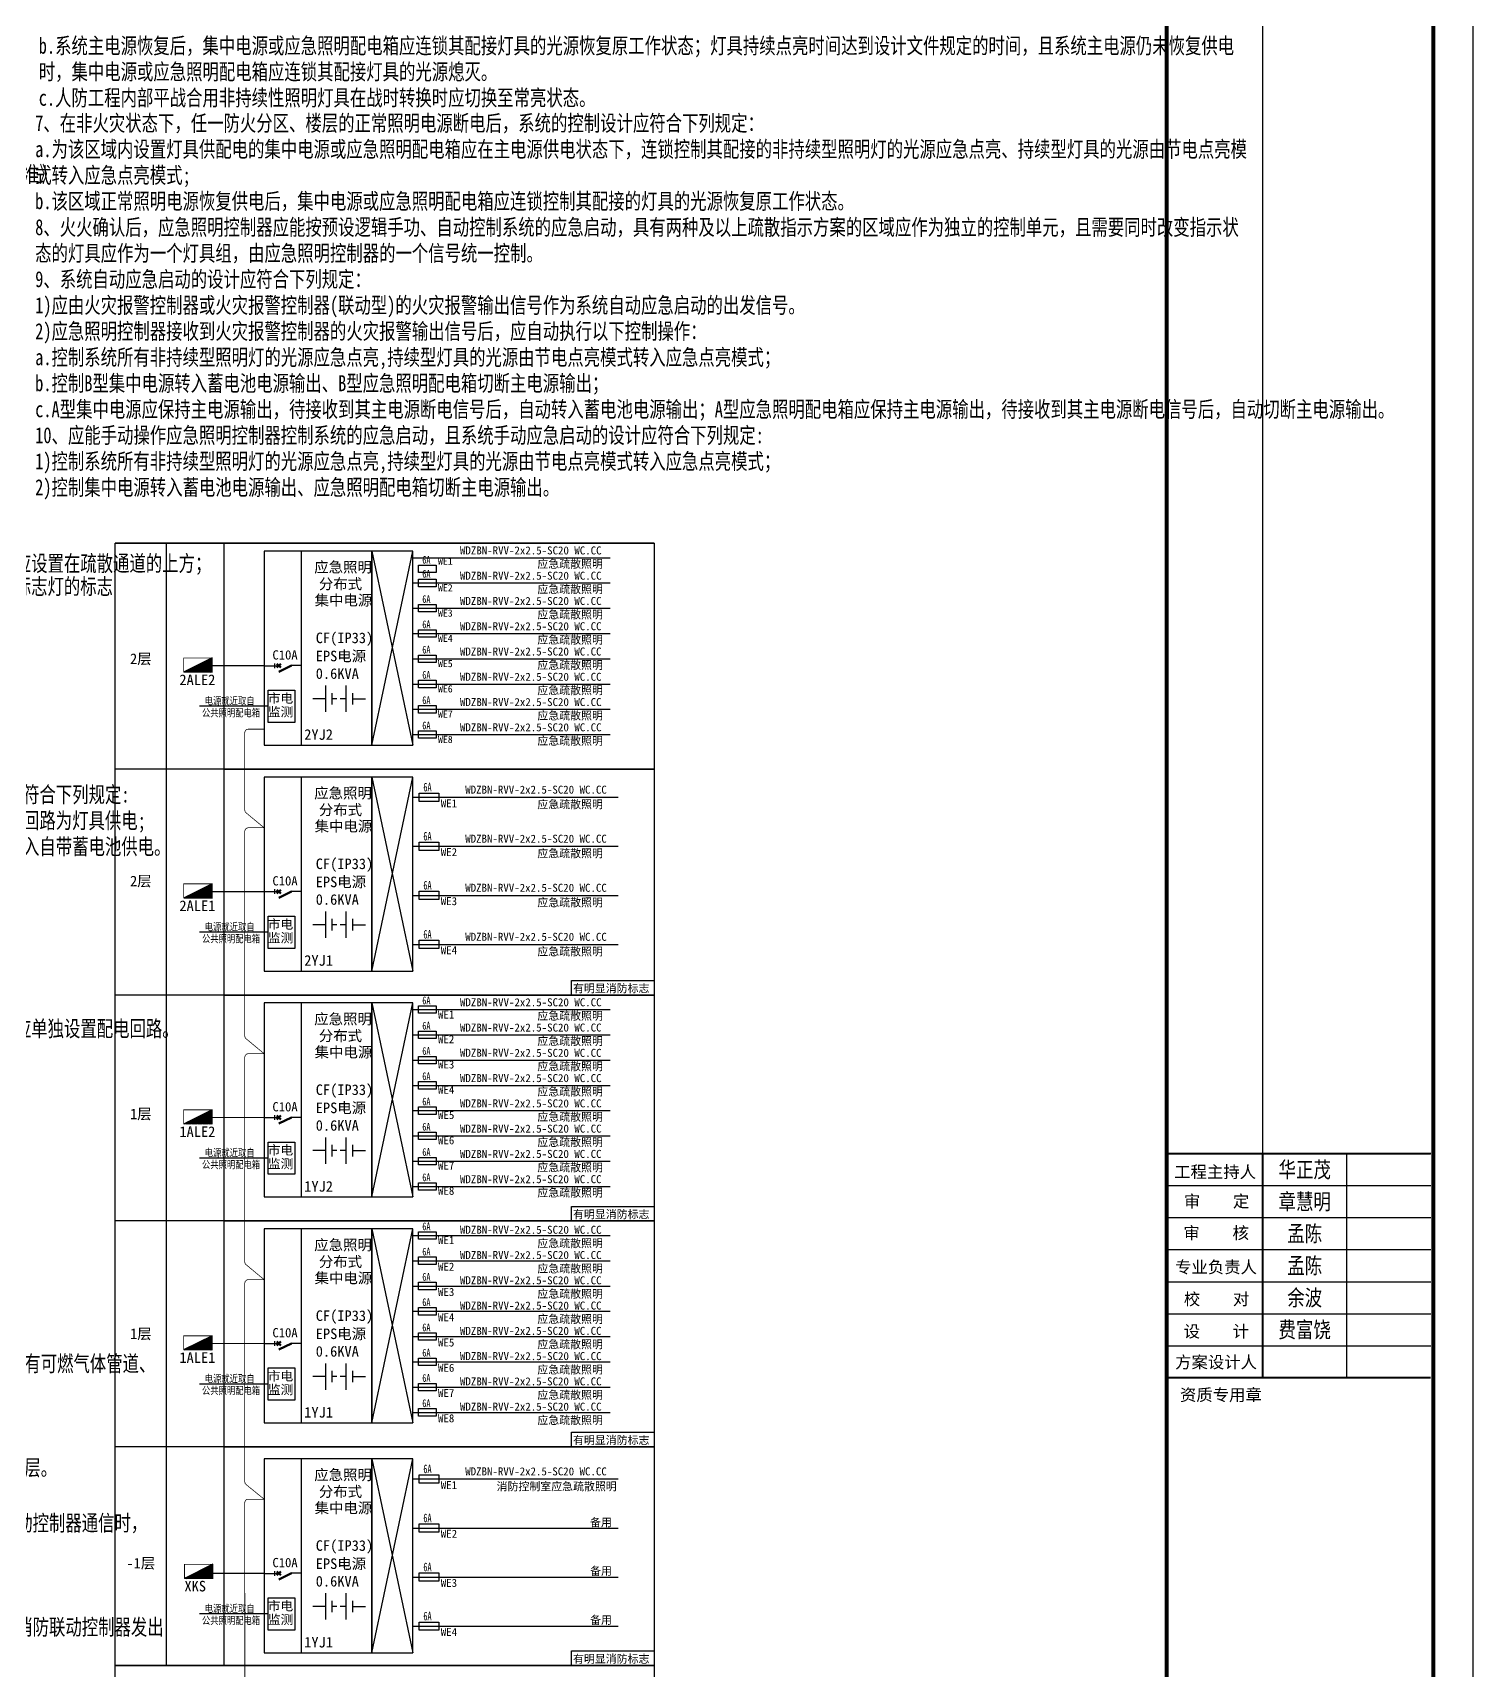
# Model space of a CAD drawing. Header units: millimetres. Extents: x -633009578 to 5705885, y -633235091 to 2571734.
# Drawn here: x 2508360 to 2544355, y 2010760 to 2051684 of the extents above; entities that cross this region are included whole.
import ezdxf
from ezdxf.enums import TextEntityAlignment as Align

# ---------------------------------------------------------------- set-up
doc = ezdxf.new("R2010")
doc.units = ezdxf.units.MM
doc.header["$LTSCALE"] = 1000
doc.header["$MEASUREMENT"] = 0
doc.linetypes.add('ACAD_ISO02W100', pattern=[15, 12, -3])
doc.layers.get('0').update_dxf_attribs({"color": 9})
for name, color, linetype in [('TEL_TEXT', 7, 'Continuous'), ('电-强电平面-标注', 3, 'Continuous'), ('电-标注文字', 6, 'Continuous'), ('设备-箱柜', 3, 'Continuous'), ('院图签、封面151013$0$PUB_TITLE', 153, 'Continuous'), ('院图签、封面151013$0$图签文字', 4, 'Continuous')]:
    doc.layers.add(name, color=color, linetype=linetype)
doc.styles.add('-宋体', font='simhei.ttf', dxfattribs={"width": 0.8})
doc.styles.add('_TCH_DIM', font='simhei.ttf', dxfattribs={"width": 0.8, "bigfont": 'hztxt.shx'})
doc.styles.add('ELEC-DIM', font='simhei.ttf')
doc.styles.add('IDQSTYLE', font='simhei.ttf', dxfattribs={"width": 0.707, "bigfont": 'hztxt.shx'})
doc.styles.add('SIM-DX', font='simhei.ttf', dxfattribs={"width": 0.707, "bigfont": 'HZTXT'})
doc.styles.get("Standard").update_dxf_attribs({"font": 'simhei.ttf', "bigfont": 'hztxt.shx'})
doc.styles.add('宋体', font='simhei.ttf')
doc.styles.add('院图签、封面151013$0$-宋体', font='simhei.ttf', dxfattribs={"width": 0.8})

# ---------------------------------------------------------------- blocks, each defined once
blk = doc.blocks.new('*X123')
at = {"color": 0, "linetype": 'Continuous'}
for p, q in [((234.72, 320), (237.18, 322.46)), ((235.15, 320), (238.03, 322.88)), ((235.57, 320), (238.88, 323.3)), ((235.99, 320), (239.72, 323.73)), ((236.42, 320), (240.57, 324.15)), ((236.84, 320), (241.42, 324.58)), ((237.27, 320), (242.27, 325)), ((237.69, 320), (242.27, 324.57)), ((238.12, 320), (242.27, 324.15)), ((238.54, 320), (242.27, 323.72)), ((238.96, 320), (242.27, 323.3)), ((239.39, 320), (242.27, 322.88)), ((239.81, 320), (242.27, 322.45)), ((232.6, 320), (232.94, 320.33)), ((233.02, 320), (233.78, 320.76)), ((233.45, 320), (234.63, 321.18)), ((233.87, 320), (235.48, 321.61)), ((234.3, 320), (236.33, 322.03)), ((240.24, 320), (242.27, 322.03)), ((240.66, 320), (242.27, 321.6)), ((241.09, 320), (242.27, 321.18)), ((241.51, 320), (242.27, 320.75)), ((241.93, 320), (242.27, 320.33))]:
    blk.add_line(p, q, dxfattribs=at)
blk = doc.blocks.new('HC000431')
at = {"color": 0, "linetype": 'Continuous'}
blk.add_line((5, 2.5), (-5, -2.5), dxfattribs=at)
at = {"color": 0, "linetype": 'Continuous', "const_width": 0.3}
for points in [[(5, 2.5), (-5, 2.5), (-5, -2.5)], [(-5, -2.5), (5, -2.5), (5, 2.5)]]:
    blk.add_lwpolyline(points, dxfattribs=at)
at = {"color": 0, "linetype": 'Continuous'}
blk.add_blockref('*X123', (-237.27, -322.5), dxfattribs=at)
at = {"color": 0, "style": 'IDQSTYLE', "width": 0.7}
blk.add_attdef('PSFHATT', (7, -2.5), '', height=2.5, dxfattribs=at)
blk = doc.blocks.new('$element$00000144')
for points in [[(0, -0.25), (0, 0)], [(0, -0.75), (0, -1)]]:
    blk.add_lwpolyline(points)
at = {"linetype": 'Continuous'}
for points in [[(-0.109, -0.25), (0.109, -0.25)], [(0.25, -0.366), (-0.25, -0.366)], [(0, -0.366), (0, -0.481)], [(0, -0.542), (0, -0.637)], [(0.25, -0.75), (-0.25, -0.75)], [(-0.109, -0.637), (0.109, -0.637)]]:
    blk.add_lwpolyline(points, dxfattribs=at)
at = {"flags": 9}
blk.add_attdef('S', (0, 0), '', height=0.00000667, dxfattribs=at)
blk = doc.blocks.new('G$C9032E64F')
at = {"color": 7}
blk.add_lwpolyline([(0, 806), (0, 0), (-665, 0), (-665, 806)], close=True, dxfattribs=at)
blk.add_lwpolyline([(-665, 403), (-2375, 403)], dxfattribs=at)
at = {"color": 7, "linetype": 'ByBlock', "style": '宋体', "width": 0.8}
for s, p in [('电源就近取自', (-2248, 445, 1784)), ('公共照明配电箱', (-2317, 147, 1784))]:
    blk.add_text(s, height=185.2, dxfattribs=at).set_placement(p)
at = {"color": 7, "linetype": 'Continuous', "style": '宋体'}
for s, p in [('监测', (-669, 148)), ('市电', (-670, 489))]:
    blk.add_text(s, height=231.5, dxfattribs=at).set_placement(p)
blk = doc.blocks.new('G$CD11A5011')
at = {"color": 3, "linetype": 'Continuous'}
blk.add_lwpolyline([(0, 0), (-2067, 0), (-2067, 364), (0, 364)], close=True, dxfattribs=at)
at = {"color": 3, "linetype": 'Continuous', "style": '-宋体'}
blk.add_text('有明显消防标志', height=200, dxfattribs=at).set_placement((-2028, 66))
blk = doc.blocks.new('A$C25044C24')
at = {"color": 7}
blk.add_lwpolyline([(0, 118), (556, 118), (556, -118), (0, -118)], close=True, dxfattribs=at)
at = {"layer": 'TEL_TEXT', "color": 7, "linetype": 'ByBlock', "style": '_TCH_DIM', "width": 0.705882}
blk.add_text('6A', height=244.8, dxfattribs=at).set_placement((119, 166, 2918))
blk = doc.blocks.new('建筑图框_A0')
for p, q in [((118900, 0), (118900, 84100)), ((117900, 1000), (117900, 83100))]:
    blk.add_line(p, q)
at = {"layer": '院图签、封面151013$0$PUB_TITLE'}
for p, q in [((113638, 37001), (113638, 72899)), ((117838, 37100), (111238, 37100)), ((117838, 37100), (111238, 37100)), ((111238, 37100), (117838, 37100)), ((111238, 37100), (117838, 37100)), ((111238, 37100), (117838, 37100)), ((117838, 37100), (111238, 37100)), ((111238, 37100), (117838, 37100)), ((111238, 37100), (117838, 37100)), ((117838, 37100), (111238, 37100)), ((115738, 31501), (115738, 37100)), ((111238, 36300), (117838, 36300)), ((111238, 35500), (117838, 35500)), ((111238, 34700), (117838, 34700)), ((111238, 33900), (117838, 33900)), ((111238, 33100), (117838, 33100)), ((111238, 32300), (117838, 32300))]:
    blk.add_line(p, q, dxfattribs=at)
blk.add_lwpolyline([(0, 0), (118900, 0), (118900, 84100), (0, 84100)], close=True, dxfattribs=at)
at = {"layer": '院图签、封面151013$0$PUB_TITLE', "const_width": 100}
blk.add_lwpolyline([(2500, 1000), (117900, 1000), (117900, 83100), (2500, 83100)], close=True, dxfattribs=at)
at = {"layer": '院图签、封面151013$0$PUB_TITLE'}
for points, const_width in [([(111238, 1000), (111238, 83100)], 100), ([(111238, 37100), (117838, 37100)], 50), ([(111238, 37100), (117838, 37100)], 48), ([(111238, 37100), (117838, 37100)], 48), ([(111238, 37100), (117838, 37100)], 48), ([(111238, 37100), (117838, 37100)], 48), ([(111238, 37100), (117838, 37100)], 48), ([(111238, 37100), (117838, 37100)], 48), ([(111238, 37100), (117838, 37100)], 48), ([(111238, 37100), (117838, 37100)], 48), ([(117838, 37100), (111238, 37100)], 35.3), ([(117838, 37100), (111238, 37100)], 35.3), ([(113638, 31501), (113638, 37100)], 48), ([(111238, 31500), (117838, 31500)], 48)]:
    blk.add_lwpolyline(points, dxfattribs=dict(at, const_width=const_width))
at = {"layer": '院图签、封面151013$0$PUB_TITLE', "style": '院图签、封面151013$0$-宋体'}
for s, p in [('工程主持人', (111427, 36494)), ('审    定', (111669, 35760)), ('审    核', (111659, 34969)), ('专业负责人', (111449, 34114)), ('校    对', (111668, 33315)), ('设    计', (111664, 32508)), ('方案设计人', (111450, 31738)), ('资质专用章', (111570, 30921))]:
    blk.add_text(s, height=300, dxfattribs=at).set_placement(p)
at = {"layer": '院图签、封面151013$0$图签文字', "color": 6, "style": '院图签、封面151013$0$-宋体'}
for tag, height, width, p in [('工程主持人', 400, 0.8, (114688, 36700)), ('审定', 400, 0.8, (114688, 35900)), ('审核', 400, 0.8, (114688, 35100)), ('专业负责人', 400, 0.8, (114688, 34300)), ('校对', 400, 0.8, (114688, 33500)), ('设计', 400, 0.8, (114688, 32700)), ('方案设计人', 400, 0.8, (114688, 31900)), ('工程编号', 300, 0.7, (115738, 8700)), ('版次', 300, 0.7, (113538, 3006)), ('日期', 300, 0.7, (116838, 3000)), ('图号', 200, 0.7, (117338, 2400)), ('比例', 300, 0.7, (113538, 2200)), ('图号_X施', 300, 0.7, (116338, 2200)), ('图号_总数', 200, 0.7, (117338, 2000))]:
    blk.add_attdef(tag, text='', height=height, dxfattribs=dict(at, width=width)).set_placement(p, align=Align.MIDDLE_CENTER)
at = {"layer": '院图签、封面151013$0$图签文字', "color": 6, "style": '院图签、封面151013$0$-宋体', "width": 0.7}
for tag, p in [('建设单位_001', (115736, 7446)), ('工程名称_001', (115734, 6045)), ('图名_001', (114543, 4060))]:
    blk.add_attdef(tag, p, '', height=300, dxfattribs=at)

msp = doc.modelspace()

# ---------------------------------------------------------------- linework, layer by layer
at = {"color": 3, "linetype": 'Continuous'}
for p, q in [((2516836.4, 2038729.8), (2514141.8, 2038729.8)), ((2514141.8, 2038729.8), (2514141.8, 2033880.4)), ((2516836.4, 2033880.4), (2516836.4, 2038729.8)), ((2514141.8, 2033880.4), (2516836.4, 2033880.4)), ((2516836.4, 2033083.4), (2514141.8, 2033083.4)), ((2514141.8, 2033083.4), (2514141.8, 2028234)), ((2516836.4, 2028234), (2516836.4, 2033083.4)), ((2514141.8, 2028234), (2516836.4, 2028234)), ((2516836.4, 2027437), (2514141.8, 2027437)), ((2514141.8, 2027437), (2514141.8, 2022587.6)), ((2516836.4, 2022587.6), (2516836.4, 2027437)), ((2514141.8, 2022587.6), (2516836.4, 2022587.6)), ((2516836.4, 2021790.6), (2514141.8, 2021790.6)), ((2514141.8, 2021790.6), (2514141.8, 2016941.2)), ((2516836.4, 2016941.2), (2516836.4, 2021790.6)), ((2514141.8, 2016941.2), (2516836.4, 2016941.2)), ((2516836.4, 2016045.3), (2514141.8, 2016045.3)), ((2514141.8, 2016045.3), (2514141.8, 2011195.9)), ((2516836.4, 2011195.9), (2516836.4, 2016045.3)), ((2514141.8, 2011195.9), (2516836.4, 2011195.9))]:
    msp.add_line(p, q, dxfattribs=at)
at = {"color": 7}
for p, q in [((2514141.8, 2035866), (2514514.6, 2035866)), ((2514399.9, 2035924.5), (2514399.9, 2035806.8)), ((2515074.3, 2035869), (2514825.7, 2035869)), ((2514399.9, 2030278.1), (2514399.9, 2030160.4)), ((2514141.8, 2030219.6), (2514514.6, 2030219.6)), ((2515074.3, 2030222.6), (2514825.7, 2030222.6)), ((2514141.8, 2024573.2), (2514514.6, 2024573.2)), ((2514399.9, 2024631.7), (2514399.9, 2024514)), ((2515074.3, 2024576.2), (2514825.7, 2024576.2)), ((2514141.8, 2018926.8), (2514514.6, 2018926.8)), ((2514399.9, 2018985.3), (2514399.9, 2018867.6)), ((2515074.3, 2018929.8), (2514825.7, 2018929.8)), ((2514141.8, 2013181.6), (2514514.6, 2013181.6)), ((2514399.9, 2013240.1), (2514399.9, 2013122.3)), ((2515074.3, 2013184.5), (2514825.7, 2013184.5))]:
    msp.add_line(p, q, dxfattribs=at)
at = {"color": 7, "linetype": 'ACAD_ISO02W100', "lineweight": 50}
for p, q in [((2514557.4, 2035913.7), (2514462.8, 2035817.1)), ((2514462.8, 2035913.7), (2514557.4, 2035817.1)), ((2514825.7, 2035869), (2514511.9, 2035714.1)), ((2514557.4, 2030267.3), (2514462.8, 2030170.7)), ((2514462.8, 2030267.3), (2514557.4, 2030170.7)), ((2514825.7, 2030222.6), (2514511.9, 2030067.7)), ((2514557.4, 2024620.9), (2514462.8, 2024524.2)), ((2514462.8, 2024620.9), (2514557.4, 2024524.2)), ((2514825.7, 2024576.2), (2514511.9, 2024421.3)), ((2514557.4, 2018974.5), (2514462.8, 2018877.8)), ((2514462.8, 2018974.5), (2514557.4, 2018877.8)), ((2514825.7, 2018929.8), (2514511.9, 2018774.9)), ((2514557.4, 2013229.2), (2514462.8, 2013132.6)), ((2514462.8, 2013229.2), (2514557.4, 2013132.6)), ((2514825.7, 2013184.5), (2514511.9, 2013029.6))]:
    msp.add_line(p, q, dxfattribs=at)
for points in [[(2523887.7, 2010877.8), (2510422, 2010877.8), (2510422, 2038927.8), (2523887.7, 2038927.8)], [(2513144.4, 2038927.8), (2523887.7, 2038927.8), (2523887.7, 2033281.4), (2513144.4, 2033281.4)], [(2513144.4, 2033281.4), (2523887.7, 2033281.4), (2523887.7, 2027635), (2513144.4, 2027635)], [(2513144.4, 2027635), (2523887.7, 2027635), (2523887.7, 2021988.6), (2513144.4, 2021988.6)], [(2513144.4, 2027635), (2523887.7, 2027635), (2523887.7, 2027635), (2513144.4, 2027635)], [(2513144.4, 2021988.6), (2523887.7, 2021988.6), (2523887.7, 2016342.2), (2513144.4, 2016342.2)], [(2513144.4, 2016342.2), (2523887.7, 2016342.2), (2523887.7, 2010877.8), (2513144.4, 2010877.8)], [(2510422, 2010877.8), (2523887.7, 2010877.8), (2523887.7, 2007910.1), (2510422, 2007910.1)]]:
    msp.add_lwpolyline(points, close=True)
for points in [[(2523887.7, 2038927.8), (2510422, 2038927.8)], [(2511698, 2010877.8), (2511698, 2038927.8)], [(2523887.7, 2033281.4), (2510422, 2033281.4)], [(2523887.7, 2027635), (2510422, 2027635)], [(2523887.7, 2027635), (2510422, 2027635)], [(2523887.7, 2027635), (2510422, 2027635)], [(2523887.7, 2021988.6), (2510422, 2021988.6)], [(2523887.7, 2021988.6), (2510422, 2021988.6)], [(2523887.7, 2016342.2), (2510422, 2016342.2)]]:
    msp.add_lwpolyline(points)
at = {"color": 3, "linetype": 'Continuous'}
for points in [[(2516836.4, 2033880.4), (2517858.6, 2033880.4), (2517858.6, 2038729.8), (2516836.4, 2038729.8)], [(2516836.4, 2028234), (2517858.6, 2028234), (2517858.6, 2033083.4), (2516836.4, 2033083.4)], [(2516836.4, 2022587.6), (2517858.6, 2022587.6), (2517858.6, 2027437), (2516836.4, 2027437)], [(2516836.4, 2016941.2), (2517858.6, 2016941.2), (2517858.6, 2021790.6), (2516836.4, 2021790.6)], [(2516836.4, 2011195.9), (2517858.6, 2011195.9), (2517858.6, 2016045.3), (2516836.4, 2016045.3)]]:
    msp.add_lwpolyline(points, close=True, dxfattribs=at)
for points in [[(2516836.4, 2038729.8), (2517858.6, 2033880.4)], [(2516836.4, 2033880.4), (2517858.6, 2038729.8)], [(2517858.6, 2038565.4), (2522791.5, 2038565.4)], [(2517858.6, 2037933.9), (2522791.5, 2037933.9)], [(2517858.6, 2037302.3), (2522791.5, 2037302.3)], [(2517858.6, 2036670.8), (2522791.5, 2036670.8)], [(2517858.6, 2036039.2), (2522791.5, 2036039.2)], [(2517858.6, 2035407.7), (2522791.5, 2035407.7)], [(2517858.6, 2034776.2), (2522791.5, 2034776.2)], [(2517858.6, 2034144.6), (2522791.5, 2034144.6)], [(2514141.8, 2033880.4), (2516836.4, 2033880.4)], [(2516836.4, 2033083.4), (2517858.6, 2028234)], [(2516836.4, 2028234), (2517858.6, 2033083.4)], [(2517858.6, 2032577.8), (2522985.8, 2032577.8)], [(2517858.6, 2031351.9), (2522985.8, 2031351.9)], [(2517858.6, 2030125.9), (2522985.8, 2030125.9)], [(2517858.6, 2028899.9), (2522985.8, 2028899.9)], [(2514141.8, 2028234), (2516836.4, 2028234)], [(2516836.4, 2027437), (2517858.6, 2022587.6)], [(2516836.4, 2022587.6), (2517858.6, 2027437)], [(2517858.6, 2027272.6), (2522791.5, 2027272.6)], [(2517858.6, 2026641.1), (2522791.5, 2026641.1)], [(2517858.6, 2026009.5), (2522791.5, 2026009.5)], [(2517858.6, 2025378), (2522791.5, 2025378)], [(2517858.6, 2024746.4), (2522791.5, 2024746.4)], [(2517858.6, 2024114.9), (2522791.5, 2024114.9)], [(2517858.6, 2023483.4), (2522791.5, 2023483.4)], [(2514141.8, 2022587.6), (2516836.4, 2022587.6)], [(2517858.6, 2022851.8), (2522791.5, 2022851.8)], [(2516836.4, 2021790.6), (2517858.6, 2016941.2)], [(2516836.4, 2016941.2), (2517858.6, 2021790.6)], [(2517858.6, 2021626.2), (2522791.5, 2021626.2)], [(2517858.6, 2020994.6), (2522791.5, 2020994.6)], [(2517858.6, 2020363.1), (2522791.5, 2020363.1)], [(2517858.6, 2019731.6), (2522791.5, 2019731.6)], [(2517858.6, 2019100), (2522791.5, 2019100)], [(2517858.6, 2018468.5), (2522791.5, 2018468.5)], [(2517858.6, 2017837), (2522791.5, 2017837)], [(2517858.6, 2017205.4), (2522791.5, 2017205.4)], [(2514141.8, 2016941.2), (2516836.4, 2016941.2)], [(2516836.4, 2016045.3), (2517858.6, 2011195.9)], [(2516836.4, 2011195.9), (2517858.6, 2016045.3)], [(2517858.6, 2015539.8), (2522985.8, 2015539.8)], [(2517858.6, 2014313.8), (2522985.8, 2014313.8)], [(2517858.6, 2013087.8), (2522985.8, 2013087.8)], [(2517858.6, 2011861.8), (2522985.8, 2011861.8)], [(2514141.8, 2011195.9), (2516836.4, 2011195.9)]]:
    msp.add_lwpolyline(points, dxfattribs=at)
at = {"color": 3, "linetype": 'Continuous', "const_width": 30.8}
for points in [[(2514141.8, 2035866), (2512842, 2035866)], [(2514141.8, 2030219.6), (2512842, 2030219.6)], [(2514141.8, 2024573.2), (2512842, 2024573.2)], [(2514141.8, 2018926.8), (2512842, 2018926.8)], [(2514161.4, 2013181.6), (2512863.7, 2013181.6)]]:
    msp.add_lwpolyline(points, dxfattribs=at)
at = {"color": 6}
for points in [[(2514141.8, 2034279.6, 17.6, 17.6, 0), (2513746.1, 2034279.6, 17.6, 17.6, 0.4142136), (2513658.1, 2034191.6, 17.6, 17.6, 0), (2513658.1, 2032257.5, 17.6, 17.6, 0.2231073), (2513689.9, 2032189.7, 17.6, 17.6, 0), (2514141.8, 2031814.6, 17.6, 17.6, 0), (2513746.1, 2031814.6, 17.6, 17.6, 0.4142136), (2513658.1, 2031726.6, 17.6, 17.6, 0), (2513658.1, 2027155.1, 0, 0, 0)], [(2513658.1, 2031350.5, 17.6, 17.6, 0), (2513658.1, 2026611.1, 17.6, 17.6, 0.2231073), (2513689.9, 2026543.3, 17.6, 17.6, 0), (2514141.8, 2026168.2, 17.6, 17.6, 0), (2513746.1, 2026168.2, 17.6, 17.6, 0.4142136), (2513658.1, 2026080.2, 17.6, 17.6, 0), (2513658.1, 2020964.7, 17.6, 17.6, 0.2231073), (2513689.9, 2020896.9, 17.6, 17.6, 0), (2514141.8, 2020521.8, 17.6, 17.6, 0), (2513746.1, 2020521.8, 17.6, 17.6, 0.4142136), (2513658.1, 2020433.8, 17.6, 17.6, 0), (2513658.1, 2015469.4, 17.6, 17.6, 0.2231073), (2513689.9, 2015401.7, 17.6, 17.6, 0), (2514141.8, 2015035.1, 17.6, 17.6, 0), (2513746.1, 2015035.1, 17.6, 17.6, 0.4142136), (2513658.1, 2014947.1, 17.6, 19.8, 0), (2513658.1, 2010054.8, 19.8, 0, 0)]]:
    msp.add_lwpolyline(points, format="xyseb", dxfattribs=at)
at = {"layer": '电-强电平面-标注'}
for p, q in [((2515074.3, 2033880.4), (2515074.3, 2038729.8)), ((2515074.3, 2028234), (2515074.3, 2033083.4)), ((2515074.3, 2022587.6), (2515074.3, 2027437)), ((2515074.3, 2016941.2), (2515074.3, 2021790.6)), ((2515074.3, 2011195.9), (2515074.3, 2016045.3))]:
    msp.add_line(p, q, dxfattribs=at)

# ---------------------------------------------------------------- block references
at = {"color": 3, "linetype": 'Continuous'}
for name, p, xscale, yscale, zscale in [('A$C25044C24', (2517999.1, 2038284.5), 0.7920000000000001, 0.7920000000000001, 0.7920000000000001), ('A$C25044C24', (2517999.1, 2037933.9), 0.7920000000000001, 0.7920000000000001, 0.7920000000000001), ('A$C25044C24', (2517999.1, 2037302.3), 0.7920000000000001, 0.7920000000000001, 0.7920000000000001), ('A$C25044C24', (2517999.1, 2036670.8), 0.7920000000000001, 0.7920000000000001, 0.7920000000000001), ('HC000431', (2512485.6, 2035881), 71.14800000000001, 71.14800000000001, 71.14800000000001), ('A$C25044C24', (2517999.1, 2036039.2), 0.7920000000000001, 0.7920000000000001, 0.7920000000000001), ('A$C25044C24', (2517999.1, 2035407.7), 0.7920000000000001, 0.7920000000000001, 0.7920000000000001), ('A$C25044C24', (2517999.1, 2034776.2), 0.7920000000000001, 0.7920000000000001, 0.7920000000000001), ('A$C25044C24', (2517999.1, 2034144.6), 0.7920000000000001, 0.7920000000000001, 0.7920000000000001), ('A$C25044C24', (2518014.7, 2032577.8), 0.8800000000000001, 0.8800000000000001, 0.8800000000000001), ('A$C25044C24', (2518014.7, 2031351.9), 0.8800000000000001, 0.8800000000000001, 0.8800000000000001), ('HC000431', (2512485.6, 2030234.6), 71.14800000000001, 71.14800000000001, 71.14800000000001), ('A$C25044C24', (2518014.7, 2030125.9), 0.8800000000000001, 0.8800000000000001, 0.8800000000000001), ('A$C25044C24', (2518014.7, 2028899.9), 0.8800000000000001, 0.8800000000000001, 0.8800000000000001), ('A$C25044C24', (2517999.1, 2027272.6), 0.7920000000000001, 0.7920000000000001, 0.7920000000000001), ('A$C25044C24', (2517999.1, 2026641.1), 0.7920000000000001, 0.7920000000000001, 0.7920000000000001), ('A$C25044C24', (2517999.1, 2026009.5), 0.7920000000000001, 0.7920000000000001, 0.7920000000000001), ('A$C25044C24', (2517999.1, 2025378), 0.7920000000000001, 0.7920000000000001, 0.7920000000000001), ('A$C25044C24', (2517999.1, 2024746.4), 0.7920000000000001, 0.7920000000000001, 0.7920000000000001), ('HC000431', (2512485.6, 2024588.2), 71.14800000000001, 71.14800000000001, 71.14800000000001), ('A$C25044C24', (2517999.1, 2024114.9), 0.7920000000000001, 0.7920000000000001, 0.7920000000000001), ('A$C25044C24', (2517999.1, 2023483.4), 0.7920000000000001, 0.7920000000000001, 0.7920000000000001), ('A$C25044C24', (2517999.1, 2022851.8), 0.7920000000000001, 0.7920000000000001, 0.7920000000000001), ('A$C25044C24', (2517999.1, 2021626.2), 0.7920000000000001, 0.7920000000000001, 0.7920000000000001), ('A$C25044C24', (2517999.1, 2020994.6), 0.7920000000000001, 0.7920000000000001, 0.7920000000000001), ('A$C25044C24', (2517999.1, 2020363.1), 0.7920000000000001, 0.7920000000000001, 0.7920000000000001), ('A$C25044C24', (2517999.1, 2019731.6), 0.7920000000000001, 0.7920000000000001, 0.7920000000000001), ('A$C25044C24', (2517999.1, 2019100), 0.7920000000000001, 0.7920000000000001, 0.7920000000000001), ('HC000431', (2512485.6, 2018941.8), 71.14800000000001, 71.14800000000001, 71.14800000000001), ('A$C25044C24', (2517999.1, 2018468.5), 0.7920000000000001, 0.7920000000000001, 0.7920000000000001), ('A$C25044C24', (2517999.1, 2017837), 0.7920000000000001, 0.7920000000000001, 0.7920000000000001), ('A$C25044C24', (2517999.1, 2017205.4), 0.7920000000000001, 0.7920000000000001, 0.7920000000000001), ('A$C25044C24', (2518014.7, 2015539.8), 0.8800000000000001, 0.8800000000000001, 0.8800000000000001), ('A$C25044C24', (2518014.7, 2014313.8), 0.8800000000000001, 0.8800000000000001, 0.8800000000000001), ('HC000431', (2512505.2, 2013230), 71.14800000000001, 71.14800000000001, 71.14800000000001), ('A$C25044C24', (2518014.7, 2013087.8), 0.8800000000000001, 0.8800000000000001, 0.8800000000000001), ('A$C25044C24', (2518014.7, 2011861.8), 0.8800000000000001, 0.8800000000000001, 0.8800000000000001)]:
    msp.add_blockref(name, p, dxfattribs=dict(at, xscale=xscale, yscale=yscale, zscale=zscale))
for p in [(2514905.1, 2034448.5), (2514905.1, 2028802.1), (2514905.1, 2023155.7), (2514905.1, 2017509.3), (2514905.1, 2011764)]:
    msp.add_blockref('G$C9032E64F', p)
at = {"color": 3, "linetype": 'Continuous', "xscale": 1320, "yscale": 1320, "zscale": 1320, "rotation": 270}
for p in [(2516677, 2035038.9), (2516677, 2029392.5), (2516677, 2023746), (2516677, 2018099.6), (2516677, 2012354.4)]:
    msp.add_blockref('$element$00000144', p, dxfattribs=at)
at = {"color": 3, "linetype": 'Continuous'}
for p in [(2523887.7, 2027635), (2523887.7, 2021988.6), (2523887.7, 2016342.2), (2523887.7, 2010877.8)]:
    msp.add_blockref('G$CD11A5011', p, dxfattribs=at)
at = {"layer": '设备-箱柜'}
ref = msp.add_blockref('建筑图框_A0', (2425455.3, 1986571.4), dxfattribs=at)
ref.add_attrib('工程主持人', '华正茂', dxfattribs={"layer": '院图签、封面151013$0$图签文字', "color": 6, "height": 400, "style": '院图签、封面151013$0$-宋体', "width": 0.8}).set_placement((2540143.4, 2023271), align=Align.MIDDLE_CENTER)
ref.add_attrib('审定', '章慧明', dxfattribs={"layer": '院图签、封面151013$0$图签文字', "color": 6, "height": 400, "style": '院图签、封面151013$0$-宋体', "width": 0.8}).set_placement((2540143.4, 2022471), align=Align.MIDDLE_CENTER)
ref.add_attrib('审核', '孟陈', dxfattribs={"layer": '院图签、封面151013$0$图签文字', "color": 6, "height": 400, "style": '院图签、封面151013$0$-宋体', "width": 0.8}).set_placement((2540143.4, 2021671), align=Align.MIDDLE_CENTER)
ref.add_attrib('专业负责人', '孟陈', dxfattribs={"layer": '院图签、封面151013$0$图签文字', "color": 6, "height": 400, "style": '院图签、封面151013$0$-宋体', "width": 0.8}).set_placement((2540143.4, 2020871), align=Align.MIDDLE_CENTER)
ref.add_attrib('校对', '余波', dxfattribs={"layer": '院图签、封面151013$0$图签文字', "color": 6, "height": 400, "style": '院图签、封面151013$0$-宋体', "width": 0.8}).set_placement((2540143.4, 2020071), align=Align.MIDDLE_CENTER)
ref.add_attrib('设计', '费富饶', dxfattribs={"layer": '院图签、封面151013$0$图签文字', "color": 6, "height": 400, "style": '院图签、封面151013$0$-宋体', "width": 0.8}).set_placement((2540143.4, 2019271), align=Align.MIDDLE_CENTER)

# ---------------------------------------------------------------- texts
at = {"color": 3, "linetype": 'Continuous', "style": '-宋体'}
for s, height, p in [('应急照明', 264, (2515393.4, 2038197.3)), ('WE1', 180, (2518485.7, 2038388.8)), ('WDZBN-RVV-2x2.5-SC20 WC.CC', 200, (2519035.7, 2038646.5)), ('应急疏散照明', 200, (2520969.5, 2038308.5)), ('分布式', 264, (2515509.3, 2037778)), ('WDZBN-RVV-2x2.5-SC20 WC.CC', 200, (2519035.7, 2038015)), ('集中电源', 264, (2515403.5, 2037370)), ('WE2', 180, (2518485.7, 2037723.9)), ('应急疏散照明', 200, (2520969.5, 2037676.9)), ('WE3', 180, (2518485.7, 2037092.4)), ('WDZBN-RVV-2x2.5-SC20 WC.CC', 200, (2519035.7, 2037383.4)), ('应急疏散照明', 200, (2520969.5, 2037045.4)), ('WDZBN-RVV-2x2.5-SC20 WC.CC', 200, (2519035.7, 2036751.9)), ('CF(IP33)', 264, (2515430.9, 2036429.3)), ('WE4', 180, (2518485.7, 2036460.8)), ('应急疏散照明', 200, (2520969.5, 2036413.8)), ('EPS电源', 264, (2515430.9, 2035976.2)), ('WE5', 180, (2518485.7, 2035829.3)), ('WDZBN-RVV-2x2.5-SC20 WC.CC', 200, (2519035.7, 2036120.4)), ('应急疏散照明', 200, (2520969.5, 2035782.3)), ('2ALE2', 264, (2512024.1, 2035381.3)), ('0.6KVA', 264, (2515430.9, 2035537.2)), ('WDZBN-RVV-2x2.5-SC20 WC.CC', 200, (2519035.7, 2035488.8)), ('WE6', 180, (2518485.7, 2035197.8)), ('应急疏散照明', 200, (2520969.5, 2035150.8)), ('WDZBN-RVV-2x2.5-SC20 WC.CC', 200, (2519035.7, 2034857.3)), ('WE7', 180, (2518485.7, 2034566.2)), ('WDZBN-RVV-2x2.5-SC20 WC.CC', 200, (2519035.7, 2034225.7)), ('应急疏散照明', 200, (2520969.5, 2034519.2)), ('2YJ2', 264, (2515143.3, 2034013.9)), ('WE8', 180, (2518485.7, 2033934.7)), ('应急疏散照明', 200, (2520969.5, 2033887.7)), ('应急照明', 264, (2515393.4, 2032550.9)), ('WDZBN-RVV-2x2.5-SC20 WC.CC', 200, (2519166.5, 2032668)), ('分布式', 264, (2515509.3, 2032131.6)), ('WE1', 200, (2518555.3, 2032325.6)), ('应急疏散照明', 200, (2520969.5, 2032301.2)), ('集中电源', 264, (2515403.5, 2031723.6)), ('WDZBN-RVV-2x2.5-SC20 WC.CC', 200, (2519166.5, 2031442)), ('WE2', 200, (2518555.3, 2031107.5)), ('应急疏散照明', 200, (2520969.5, 2031075.2)), ('CF(IP33)', 264, (2515430.9, 2030782.9)), ('EPS电源', 264, (2515430.9, 2030329.8)), ('WDZBN-RVV-2x2.5-SC20 WC.CC', 200, (2519166.5, 2030216)), ('2ALE1', 264, (2512024.1, 2029734.9)), ('0.6KVA', 264, (2515430.9, 2029890.8)), ('WE3', 200, (2518555.3, 2029881.5)), ('应急疏散照明', 200, (2520969.5, 2029849.2)), ('WDZBN-RVV-2x2.5-SC20 WC.CC', 200, (2519166.5, 2028990)), ('2YJ1', 264, (2515143.3, 2028367.5)), ('WE4', 200, (2518555.3, 2028655.5)), ('应急疏散照明', 200, (2520969.5, 2028623.2)), ('WDZBN-RVV-2x2.5-SC20 WC.CC', 200, (2519035.7, 2027353.7)), ('应急照明', 264, (2515393.4, 2026904.5)), ('WE1', 200, (2518485.7, 2027046.5)), ('应急疏散照明', 200, (2520969.5, 2027015.7)), ('分布式', 264, (2515509.3, 2026485.2)), ('WE2', 200, (2518485.7, 2026431.1)), ('WDZBN-RVV-2x2.5-SC20 WC.CC', 200, (2519035.7, 2026722.2)), ('应急疏散照明', 200, (2520969.5, 2026384.1)), ('集中电源', 264, (2515403.5, 2026077.2)), ('WDZBN-RVV-2x2.5-SC20 WC.CC', 200, (2519035.7, 2026090.6)), ('WE3', 200, (2518485.7, 2025799.6)), ('应急疏散照明', 200, (2520969.5, 2025752.6)), ('CF(IP33)', 264, (2515430.9, 2025136.5)), ('WE4', 200, (2518485.7, 2025168)), ('WDZBN-RVV-2x2.5-SC20 WC.CC', 200, (2519035.7, 2025459.1)), ('应急疏散照明', 200, (2520969.5, 2025121)), ('EPS电源', 264, (2515430.9, 2024683.4)), ('WDZBN-RVV-2x2.5-SC20 WC.CC', 200, (2519035.7, 2024827.5)), ('WE5', 200, (2518485.7, 2024536.5)), ('应急疏散照明', 200, (2520969.5, 2024489.5)), ('1ALE2', 264, (2512024.1, 2024088.5)), ('0.6KVA', 264, (2515430.9, 2024244.4)), ('WDZBN-RVV-2x2.5-SC20 WC.CC', 200, (2519035.7, 2024196)), ('WE6', 200, (2518485.7, 2023904.9)), ('WDZBN-RVV-2x2.5-SC20 WC.CC', 200, (2519035.7, 2023564.5)), ('应急疏散照明', 200, (2520969.5, 2023858)), ('WE7', 200, (2518485.7, 2023273.4)), ('应急疏散照明', 200, (2520969.5, 2023226.4)), ('1YJ2', 264, (2515143.3, 2022721.1)), ('WDZBN-RVV-2x2.5-SC20 WC.CC', 200, (2519035.7, 2022932.9)), ('WE8', 200, (2518485.7, 2022641.9)), ('应急疏散照明', 200, (2520969.5, 2022594.9)), ('WDZBN-RVV-2x2.5-SC20 WC.CC', 200, (2519035.7, 2021668.8)), ('应急照明', 264, (2515393.4, 2021258.1)), ('WE1', 200, (2518485.7, 2021411.1)), ('应急疏散照明', 200, (2520969.5, 2021330.8)), ('分布式', 264, (2515509.3, 2020838.8)), ('WE2', 200, (2518485.7, 2020746.2)), ('WDZBN-RVV-2x2.5-SC20 WC.CC', 200, (2519035.7, 2021037.3)), ('应急疏散照明', 200, (2520969.5, 2020699.2)), ('集中电源', 264, (2515403.5, 2020430.8)), ('WDZBN-RVV-2x2.5-SC20 WC.CC', 200, (2519035.7, 2020405.7)), ('WE3', 200, (2518485.7, 2020114.7)), ('应急疏散照明', 200, (2520969.5, 2020067.7)), ('CF(IP33)', 264, (2515430.9, 2019490.1)), ('WE4', 200, (2518485.7, 2019483.1)), ('WDZBN-RVV-2x2.5-SC20 WC.CC', 200, (2519035.7, 2019774.2)), ('应急疏散照明', 200, (2520969.5, 2019436.1)), ('EPS电源', 264, (2515430.9, 2019037)), ('WDZBN-RVV-2x2.5-SC20 WC.CC', 200, (2519035.7, 2019142.6)), ('0.6KVA', 264, (2515430.9, 2018598)), ('WE5', 200, (2518485.7, 2018851.6)), ('应急疏散照明', 200, (2520969.5, 2018804.6)), ('1ALE1', 264, (2512024.1, 2018442.1)), ('WE6', 200, (2518485.7, 2018220)), ('WDZBN-RVV-2x2.5-SC20 WC.CC', 200, (2519035.7, 2018511.1)), ('应急疏散照明', 200, (2520969.5, 2018173.1)), ('WDZBN-RVV-2x2.5-SC20 WC.CC', 200, (2519035.7, 2017879.6)), ('WE7', 200, (2518485.7, 2017588.5)), ('应急疏散照明', 200, (2520969.5, 2017541.5)), ('1YJ1', 264, (2515143.3, 2017074.7)), ('WDZBN-RVV-2x2.5-SC20 WC.CC', 200, (2519035.7, 2017248)), ('WE8', 200, (2518485.7, 2016957)), ('应急疏散照明', 200, (2520969.5, 2016910)), ('应急照明', 264, (2515393.4, 2015512.8)), ('WDZBN-RVV-2x2.5-SC20 WC.CC', 200, (2519166.5, 2015629.9)), ('分布式', 264, (2515509.3, 2015093.5)), ('WE1', 200, (2518555.3, 2015287.5)), ('消防控制室应急疏散照明', 200, (2519951.2, 2015254.3)), ('集中电源', 264, (2515403.5, 2014685.6)), ('备用', 200, (2522286.5, 2014354.8)), ('CF(IP33)', 264, (2515430.9, 2013744.8)), ('WE2', 200, (2518555.3, 2014069.4)), ('EPS电源', 264, (2515430.9, 2013291.7)), ('0.6KVA', 264, (2515430.9, 2012852.7)), ('备用', 200, (2522286.5, 2013141.2)), ('XKS', 264, (2512149.5, 2012730.3)), ('WE3', 200, (2518555.3, 2012843.4)), ('备用', 200, (2522286.5, 2011915.6)), ('1YJ1', 264, (2515143.3, 2011329.4)), ('WE4', 200, (2518555.3, 2011617.4))]:
    msp.add_text(s, height=height, dxfattribs=at).set_placement(p)
at = {"color": 6, "ltscale": 100, "style": 'ELEC-DIM'}
for s, p in [('2层', (2511060.5, 2036033.5)), ('2层', (2511060.5, 2030479.9)), ('1层', (2511060.5, 2024657.9)), ('1层', (2511060.5, 2019163.6)), ('-1层', (2511060.5, 2013431.3))]:
    msp.add_text(s, height=264, dxfattribs=at).set_placement(p, align=Align.MIDDLE)
at = {"color": 7, "linetype": 'ByBlock', "style": '宋体'}
for p in [(2514348.8, 2036020), (2514348.8, 2030373.6), (2514348.8, 2024727.2), (2514348.8, 2019080.8), (2514348.8, 2013335.5)]:
    msp.add_text('C10A', height=231.49, dxfattribs=at).set_placement(p)
at = {"layer": '电-标注文字', "style": 'SIM-DX', "width": 0.75}
for s, p in [('b.系统主电源恢复后，集中电源或应急照明配电箱应连锁其配接灯具的光源恢复原工作状态；灯具持续点亮时间达到设计文件规定的时间，且系统主电源仍未恢复供电', (2508509.5, 2051160.5)), ('时，集中电源或应急照明配电箱应连锁其配接灯具的光源熄灭。', (2508509.5, 2050510.5)), ('c.人防工程内部平战合用非持续性照明灯具在战时转换时应切换至常亮状态。', (2508509.5, 2049860.5)), ('7、在非火灾状态下，任一防火分区、楼层的正常照明电源断电后，系统的控制设计应符合下列规定：', (2508420.7, 2049225.9)), ('a.为该区域内设置灯具供配电的集中电源或应急照明配电箱应在主电源供电状态下，连锁控制其配接的非持续型照明灯的光源应急点亮、持续型灯具的光源由节电点亮模', (2508420.7, 2048575.9)), ('7、照明灯应采用多点、均匀布置方式，建、构筑物设置照明灯的部位或场所疏散路径地面水平最低照度应符合《消防应急照明和疏散指示系统技术标准》', (2481315.7, 2047949.1)), ('式转入应急点亮模式;', (2508420.7, 2047925.9)), ('b.该区域正常照明电源恢复供电后，集中电源或应急照明配电箱应连锁控制其配接的灯具的光源恢复原工作状态。', (2508420.7, 2047275.9)), ('8、火火确认后，应急照明控制器应能按预设逻辑手功、自动控制系统的应急启动，具有两种及以上疏散指示方案的区域应作为独立的控制单元，且需要同时改变指示状', (2508420.7, 2046625.9)), ('态的灯具应作为一个灯具组，由应急照明控制器的一个信号统一控制。', (2508420.7, 2045975.9)), ('9、系统自动应急启动的设计应符合下列规定：', (2508420.7, 2045325.9)), ('1)应由火灾报警控制器或火灾报警控制器(联动型)的火灾报警输出信号作为系统自动应急启动的出发信号。', (2508420.7, 2044675.9)), ('2)应急照明控制器接收到火灾报警控制器的火灾报警输出信号后，应自动执行以下控制操作：', (2508420.7, 2044025.9)), ('a.控制系统所有非持续型照明灯的光源应急点亮,持续型灯具的光源由节电点亮模式转入应急点亮模式；', (2508420.7, 2043375.9)), ('b.控制B型集中电源转入蓄电池电源输出、B型应急照明配电箱切断主电源输出；', (2508420.7, 2042725.9)), ('c.A型集中电源应保持主电源输出，待接收到其主电源断电信号后，自动转入蓄电池电源输出；A型应急照明配电箱应保持主电源输出，待接收到其主电源断电信号后，自动切断主电源输出。', (2508420.7, 2042075.9)), ('10、应能手动操作应急照明控制器控制系统的应急启动，且系统手动应急启动的设计应符合下列规定:', (2508420.7, 2041425.9)), ('1)控制系统所有非持续型照明灯的光源应急点亮,持续型灯具的光源由节电点亮模式转入应急点亮模式；', (2508420.7, 2040775.9)), ('2)控制集中电源转入蓄电池电源输出、应急照明配电箱切断主电源输出。', (2508420.7, 2040125.9)), ('a.当疏散通道两侧设置了墙、柱等结构时，方向标志灯应设置在距地面高度1m以下的墙面、柱面上；当疏散通道两侧无墙、柱等结构时，方向标志灯应设置在疏散通道的上方；', (2481315.7, 2038223.9)), ('b.方向标志灯的标志面与疏散方向垂直时，特大型或大型方向标志灯的设置间距不应大于30m，中型或小型方向标志灯的设置间距不应大于20m；方向标志灯的标志', (2481315.7, 2037646.9)), ('1、灯具的电源应由主电源和蓄电池电源组成，且蓄电池电源的供电方式分为集中电源供电方式和灯具自带蓄电池供电方式。灯具的供电与电源转换应符合下列规定:', (2481315.7, 2032446.9)), ('a.当灯具采用集中电源供电时，灯具的主电源和蓄电池电源应由集中电源提供,灯具主电源和蓄电池电源在集中电源内部实现输出转换后应由同一配电回路为灯具供电;', (2481315.7, 2031796.9)), ('b.当灯具采用自带蓄电池供电时，灯具的主电源应通过应急照明配电箱一级分配电后为灯具供电，应急照明配电箱的主电源输出断开后,灯具应自动转入自带蓄电池供电。', (2481315.7, 2031146.9)), ('e.配电室、消防控制室、消防水泵房、自备发电机房等发生火灾时仍需工作、值守的区域和相关疏散通道，应单独设置配电回路。和相关疏散通道，应单独设置配电回路。', (2481315.7, 2026596.9)), ('d.集中电源应设置在消防控制室、低压配电室、配电间内或电气竖井内；额定输出功率不大于1kW时，可设置在电气竖井内；集中电源的设置场所不应有可燃气体管道、', (2481349.2, 2018225.4)), ('b.沿电气竖井垂直方向为不同楼层的灯具供电时，集中电源的每个输出回路在公共建筑中的供电范围不宜超过8层，在住宅建筑的供电范围不宜超过18层。', (2481349.2, 2015625.4)), ('1、应急照明控制器应选择具有能接收火灾报警控制器或消防联动控制器干接点信号或DC24V信号接口的产品；应急照明控制器采用通信协议与消防联动控制器通信时，', (2481350.7, 2014240.9)), ('a.应能接收、显示、保持火灾报警控制器的火灾报警输出信号。具有两种及以上疏散指示方案场所中设置的应急照明控制器还应能接收、显示、保持消防联动控制器发出', (2481350.7, 2011640.9))]:
    msp.add_text(s, height=400, dxfattribs=at).set_placement(p)

doc.saveas('drawing.dxf')
